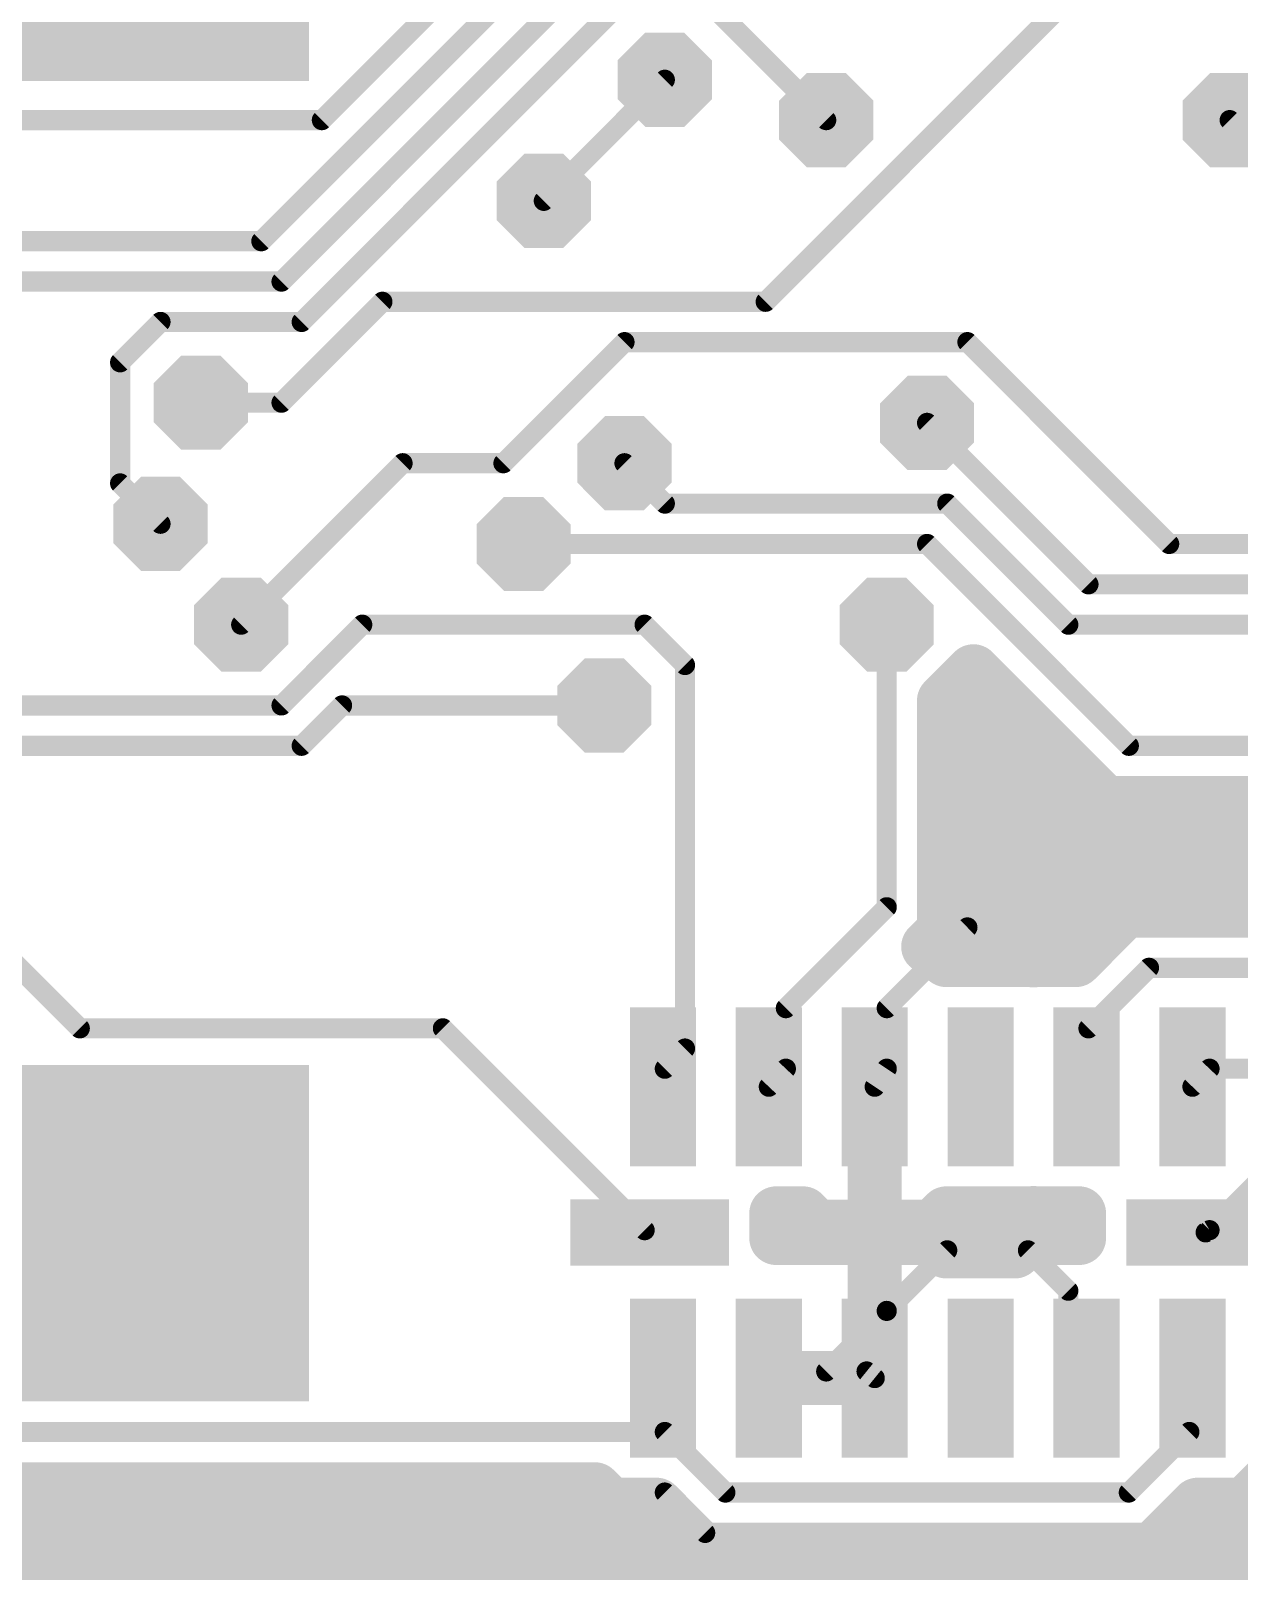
# Model space of a CAD drawing. Extents: x 0.3 to 47.5, y 0.3 to 27.7.
# Drawn here: x 16.85 to 25.98, y 0.25 to 11.95 of the extents above; entities that cross this region are included whole.
import ezdxf

# ---------------------------------------------------------------- set-up
doc = ezdxf.new("R2010")
doc.units = 0
doc.layers.add('16', color=174, linetype='CONTINUOUS')
doc.layers.add('18', color=94, linetype='CONTINUOUS')

# ---------------------------------------------------------------- blocks, each defined once
blk = doc.blocks.new('RECT')
blk.add_solid([(-0.5, -0.5), (0.5, -0.5), (-0.5, 0.5), (0.5, 0.5)])
blk = doc.blocks.new('OCTAGONV')
at = {"const_width": 0.5}
blk.add_lwpolyline([(-0.25, -0.1036), (-0.25, 0.1036), (-0.1036, 0.25), (0.1036, 0.25), (0.25, 0.1036), (0.25, -0.1036), (0.1036, -0.25), (-0.1036, -0.25), (-0.25, -0.1036), (-0.25, 0.1036)], dxfattribs=at)

msp = doc.modelspace()

# ---------------------------------------------------------------- linework, layer by layer
at = {"layer": '16'}
for points, const_width in [([(19.05, 11.2776), (25.146, 17.3736)], 0.1524), ([(18.5928, 10.3632), (24.5364, 16.3068)], 0.1524), ([(18.7452, 10.0584), (23.7744, 15.0876)], 0.1524), ([(22.4028, 9.906), (24.9936, 12.4968)], 0.1524), ([(18.8976, 9.7536), (21.336, 12.192)], 0.1524), ([(21.9456, 12.192), (22.86, 11.2776)], 0.1524), ([(20.7264, 10.668), (21.6408, 11.5824)], 0.1524), ([(13.716, 11.2776), (19.05, 11.2776)], 0.1524), ([(25.908, 11.2776), (26.3652, 10.8204)], 0.1524), ([(15.0876, 10.3632), (18.5928, 10.3632)], 0.1524), ([(15.6972, 10.0584), (18.7452, 10.0584)], 0.1524), ([(18.7452, 9.144), (19.5072, 9.906)], 0.1524), ([(19.5072, 9.906), (22.4028, 9.906)], 0.1524), ([(17.526, 9.4488), (17.8308, 9.7536)], 0.1524), ([(17.8308, 9.7536), (18.8976, 9.7536)], 0.1524), ([(20.4216, 8.6868), (21.336, 9.6012)], 0.1524), ([(21.336, 9.6012), (23.9268, 9.6012)], 0.1524), ([(23.9268, 9.6012), (25.4508, 8.0772)], 0.1524), ([(17.526, 8.5344), (17.526, 9.4488)], 0.1524), ([(18.1356, 9.144), (18.7452, 9.144)], 0.1524), ([(23.622, 8.9916), (24.8412, 7.7724)], 0.1524), ([(18.4404, 7.4676), (19.6596, 8.6868)], 0.1524), ([(19.6596, 8.6868), (20.4216, 8.6868)], 0.1524), ([(21.336, 8.6868), (21.6408, 8.382)], 0.1524), ([(17.8308, 8.2296), (17.526, 8.5344)], 0.1524), ([(21.6408, 8.382), (23.7744, 8.382)], 0.1524), ([(23.7744, 8.382), (24.6888, 7.4676)], 0.1524), ([(20.574, 8.0772), (23.622, 8.0772)], 0.1524), ([(23.622, 8.0772), (25.146, 6.5532)], 0.1524), ([(25.4508, 8.0772), (32.1564, 8.0772)], 0.1524), ([(24.8412, 7.7724), (32.3088, 7.7724)], 0.1524), ([(18.7452, 6.858), (19.3548, 7.4676)], 0.1524), ([(19.3548, 7.4676), (21.4884, 7.4676)], 0.1524), ([(21.4884, 7.4676), (21.7932, 7.1628)], 0.1524), ([(23.3172, 5.334), (23.3172, 7.4676)], 0.1524), ([(24.6888, 7.4676), (33.2232, 7.4676)], 0.1524), ([(23.7489, 6.8936), (23.9719, 7.1167)], 0.4064), ([(23.9719, 7.1167), (24.9671, 6.1214)], 0.4064), ([(17.2212, 4.4196), (14.478, 7.1628)], 0.1524), ([(21.7932, 7.1628), (21.7932, 4.2672)], 0.1524), ([(23.7489, 5.5128), (23.7489, 6.8936)], 0.4064), ([(23.764, 6.9088), (24.1797, 6.9088)], 0.4064), ([(16.764, 6.858), (18.7452, 6.858)], 0.1524), ([(18.8976, 6.5532), (19.2024, 6.858)], 0.1524), ([(19.2024, 6.858), (21.1836, 6.858)], 0.1524), ([(23.7489, 6.5024), (24.5861, 6.5024)], 0.4064), ([(16.002, 6.5532), (18.8976, 6.5532)], 0.1524), ([(25.146, 6.5532), (33.2232, 6.5532)], 0.1524), ([(24.9671, 6.1214), (25.3248, 6.1214)], 0.4064), ([(25.3248, 6.1214), (29.715, 6.1214)], 0.4064), ([(23.7489, 6.096), (29.6896, 6.096)], 0.4064), ([(23.7489, 5.6896), (29.669, 5.6896)], 0.4064), ([(23.7489, 5.1551), (23.7489, 5.5128)], 0.4064), ([(25.1195, 5.3085), (24.8666, 5.0556)], 0.4064), ([(27.2531, 5.3085), (25.1195, 5.3085)], 0.4064), ([(22.5552, 4.572), (23.3172, 5.334)], 0.1524), ([(23.7489, 5.2832), (25.0942, 5.2832)], 0.4064), ([(23.6296, 5.0359), (23.7489, 5.1551)], 0.4064), ([(23.9268, 5.1816), (23.3172, 4.572)], 0.1524), ([(23.6658, 5.0359), (23.6296, 5.0359)], 0.4064), ([(23.7674, 4.9343), (23.6658, 5.0359)], 0.4064), ([(30.9372, 5.1816), (23.9268, 5.1816)], 0.1524), ([(24.8666, 5.0556), (24.7453, 4.9343)], 0.4064), ([(24.4238, 4.9343), (23.7674, 4.9343)], 0.4064), ([(24.4265, 4.9316), (24.4238, 4.9343)], 0.4064), ([(24.4291, 4.9343), (24.4265, 4.9316)], 0.4064), ([(24.7453, 4.9343), (24.4291, 4.9343)], 0.4064), ([(24.8412, 4.4196), (25.2984, 4.8768)], 0.1524), ([(25.2984, 4.8768), (27.432, 4.8768)], 0.1524), ([(22.5552, 4.1148), (22.5552, 4.572)], 0.1524), ([(23.3172, 4.572), (23.3172, 4.1148)], 0.1524), ([(17.2212, 4.4196), (19.9644, 4.4196)], 0.1524), ([(19.9644, 4.4196), (21.4884, 2.8956)], 0.1524), ([(24.8412, 4.1148), (24.8412, 4.4196)], 0.1524), ([(21.7932, 4.2672), (21.6408, 4.1148)], 0.1524), ([(21.6408, 4.1148), (21.6265, 3.9788)], 0.1524), ([(22.4265, 3.9788), (22.5552, 4.1148)], 0.1524), ([(23.2259, 2.9216), (23.2259, 3.9777)], 0.4064), ([(23.2259, 3.9777), (23.2269, 3.9777)], 0.4064), ([(23.2269, 3.9777), (23.2269, 2.9216)], 0.4064), ([(23.3172, 4.1148), (23.2265, 3.9788)], 0.1524), ([(24.8265, 3.9788), (24.8412, 4.1148)], 0.1524), ([(25.6265, 3.9788), (25.7556, 4.1148)], 0.1524), ([(25.7556, 4.1148), (26.0604, 4.1148)], 0.1524), ([(23.2265, 3.9788), (23.3172, 3.9624)], 0.1524), ([(23.3172, 3.9624), (23.3172, 2.286)], 0.1524), ([(23.2259, 3.6576), (23.2269, 3.6576)], 0.4064), ([(25.7556, 2.8956), (26.67, 3.81)], 0.1524), ([(23.2259, 3.2512), (23.2269, 3.2512)], 0.4064), ([(22.482, 2.8359), (22.482, 3.0232)], 0.4064), ([(22.482, 3.0232), (22.6855, 3.0232)], 0.4064), ([(22.6855, 3.0232), (22.7871, 2.9216)], 0.4064), ([(23.6658, 2.9216), (23.7674, 3.0232)], 0.4064), ([(23.7674, 3.0232), (24.4238, 3.0232)], 0.4064), ([(24.4238, 3.0232), (24.4265, 3.0259)], 0.4064), ([(24.4265, 3.0259), (24.4291, 3.0232)], 0.4064), ([(24.4291, 3.0232), (24.7709, 3.0232)], 0.4064), ([(24.7709, 3.0232), (24.7709, 2.8359)], 0.4064), ([(22.482, 2.8448), (24.7709, 2.8448)], 0.4064), ([(22.7871, 2.9216), (23.2259, 2.9216)], 0.4064), ([(23.2269, 2.9216), (23.6658, 2.9216)], 0.4064), ([(21.4884, 2.8956), (21.5265, 2.8788)], 0.1524), ([(22.7871, 2.8359), (22.482, 2.8359)], 0.4064), ([(23.2259, 2.8359), (22.7871, 2.8359)], 0.4064), ([(23.2259, 1.7798), (23.2259, 2.8359)], 0.4064), ([(23.6658, 2.8359), (23.2269, 2.8359)], 0.4064), ([(23.2269, 2.8359), (23.2269, 1.7798)], 0.4064), ([(23.7673, 2.7343), (23.6658, 2.8359)], 0.4064), ([(24.2855, 2.7343), (23.7673, 2.7343)], 0.4064), ([(24.3871, 2.8359), (24.2855, 2.7343)], 0.4064), ([(24.7709, 2.8359), (24.3871, 2.8359)], 0.4064), ([(25.7265, 2.8788), (25.7556, 2.8956)], 0.1524), ([(23.3172, 2.286), (23.7744, 2.7432)], 0.1524), ([(23.7744, 2.7432), (24.384, 2.7432)], 0.1524), ([(24.384, 2.7432), (24.6888, 2.4384)], 0.1524), ([(23.2259, 2.4384), (23.2269, 2.4384)], 0.4064), ([(24.6888, 2.4384), (24.6888, 1.8288)], 0.1524), ([(23.3172, 2.286), (22.86, 1.8288)], 0.1524), ([(23.3172, 2.286), (23.2265, 1.7788)], 0.1524), ([(23.2259, 2.032), (23.2269, 2.032)], 0.4064), ([(22.4275, 1.7782), (22.4275, 1.7792)], 0.4064), ([(22.4275, 1.7792), (22.5193, 1.7792)], 0.4064), ([(22.5193, 1.7782), (22.4275, 1.7782)], 0.4064), ([(22.5193, 1.7792), (23.2254, 1.7792)], 0.4064), ([(23.2254, 1.7782), (22.5193, 1.7782)], 0.4064), ([(22.5552, 1.8288), (22.4265, 1.7788)], 0.1524), ([(22.86, 1.8288), (22.5552, 1.8288)], 0.1524), ([(22.86, 1.8288), (23.1648, 1.8288)], 0.1524), ([(23.2254, 1.7792), (23.2254, 1.7782)], 0.4064), ([(23.2269, 1.7798), (23.2259, 1.7798)], 0.4064), ([(23.2265, 1.7788), (23.1648, 1.8288)], 0.1524), ([(24.6888, 1.8288), (24.8265, 1.7788)], 0.1524), ([(21.6408, 1.6764), (21.6265, 1.7788)], 0.1524), ([(21.6408, 1.3716), (21.6265, 1.7788)], 0.1524), ([(25.6032, 1.6764), (25.6265, 1.7788)], 0.1524), ([(21.6408, 1.3716), (21.6408, 1.6764)], 0.1524), ([(25.6032, 1.3716), (25.6032, 1.6764)], 0.1524), ([(13.716, 1.3716), (21.6408, 1.3716)], 0.1524), ([(21.6408, 1.3716), (22.098, 0.9144)], 0.1524), ([(25.146, 0.9144), (25.6032, 1.3716)], 0.1524), ([(26.0238, 0.8232), (26.232, 1.0314)], 0.4064), ([(13.5371, 0.9398), (21.1125, 0.9398)], 0.4064), ([(21.1125, 0.9398), (21.2291, 0.8232)], 0.4064), ([(12.5734, 0.8128), (21.5889, 0.8128)], 0.4064), ([(12.6492, 0.9144), (21.6408, 0.9144)], 0.1524), ([(21.2291, 0.8232), (21.5786, 0.8232)], 0.4064), ([(21.5786, 0.8232), (21.6662, 0.7355)], 0.4064), ([(21.6662, 0.7355), (21.9191, 0.4826)], 0.4064), ([(21.6408, 0.9144), (21.9456, 0.6096)], 0.1524), ([(22.098, 0.9144), (25.146, 0.9144)], 0.1524), ([(25.3248, 0.4826), (25.6653, 0.8232)], 0.4064), ([(25.6549, 0.8128), (33.3238, 0.8128)], 0.4064), ([(25.6653, 0.8232), (26.0238, 0.8232)], 0.4064), ([(33.6795, 0.4571), (12.5734, 0.4571)], 0.4064), ([(21.9191, 0.4826), (24.9671, 0.4826)], 0.4064), ([(21.9456, 0.6096), (27.2796, 0.6096)], 0.1524), ([(24.9671, 0.4826), (25.3248, 0.4826)], 0.4064)]:
    msp.add_lwpolyline(points, dxfattribs=dict(at, const_width=const_width))
for points, const_width in [([(21.6677, 11.5555, 1), (21.6139, 11.6093)], 0.0762), ([(19.05, 11.2395, 1), (19.05, 11.3157)], 0.0762), ([(25.9349, 11.3045, 1), (25.8811, 11.2507)], 0.0762), ([(19.0231, 11.3045, 1), (19.0769, 11.2507)], 0.0762), ([(22.8331, 11.2507, 1), (22.8869, 11.3045)], 0.0762), ([(20.6995, 10.6949, 1), (20.7533, 10.6411)], 0.0762), ([(18.5659, 10.3901, 1), (18.6197, 10.3363)], 0.0762), ([(18.5928, 10.3251, 1), (18.5928, 10.4013)], 0.0762), ([(18.7183, 10.0853, 1), (18.7721, 10.0315)], 0.0762), ([(18.7452, 10.0203, 1), (18.7452, 10.0965)], 0.0762), ([(19.5072, 9.9441, 1), (19.5072, 9.8679)], 0.0762), ([(19.5341, 9.8791, 1), (19.4803, 9.9329)], 0.0762), ([(22.3759, 9.9329, 1), (22.4297, 9.8791)], 0.0762), ([(22.4028, 9.8679, 1), (22.4028, 9.9441)], 0.0762), ([(17.8308, 9.7917, 1), (17.8308, 9.7155)], 0.0762), ([(17.8577, 9.7267, 1), (17.8039, 9.7805)], 0.0762), ([(18.8976, 9.7155, 1), (18.8976, 9.7917)], 0.0762), ([(18.8707, 9.7805, 1), (18.9245, 9.7267)], 0.0762), ([(21.336, 9.6393, 1), (21.336, 9.5631)], 0.0762), ([(21.3629, 9.5743, 1), (21.3091, 9.6281)], 0.0762), ([(23.9537, 9.6281, 1), (23.8999, 9.5743)], 0.0762), ([(23.9268, 9.5631, 1), (23.9268, 9.6393)], 0.0762), ([(17.5641, 9.4488, 1), (17.4879, 9.4488)], 0.0762), ([(17.4991, 9.4757, 1), (17.5529, 9.4219)], 0.0762), ([(18.1356, 9.1821, 1), (18.1356, 9.1059)], 0.0762), ([(18.7183, 9.1709, 1), (18.7721, 9.1171)], 0.0762), ([(18.7452, 9.1059, 1), (18.7452, 9.1821)], 0.0762), ([(23.6489, 9.0185, 1), (23.5951, 8.9647)], 0.0762), ([(19.6596, 8.7249, 1), (19.6596, 8.6487)], 0.0762), ([(19.6865, 8.6599, 1), (19.6327, 8.7137)], 0.0762), ([(20.3947, 8.7137, 1), (20.4485, 8.6599)], 0.0762), ([(20.4216, 8.6487, 1), (20.4216, 8.7249)], 0.0762), ([(21.3629, 8.7137, 1), (21.3091, 8.6599)], 0.0762), ([(17.4879, 8.5344, 1), (17.5641, 8.5344)], 0.0762), ([(17.5529, 8.5613, 1), (17.4991, 8.5075)], 0.0762), ([(21.6408, 8.4201, 1), (21.6408, 8.3439)], 0.0762), ([(21.6139, 8.3551, 1), (21.6677, 8.4089)], 0.0762), ([(23.8013, 8.4089, 1), (23.7475, 8.3551)], 0.0762), ([(23.7744, 8.3439, 1), (23.7744, 8.4201)], 0.0762), ([(17.8039, 8.2027, 1), (17.8577, 8.2565)], 0.0762), ([(20.574, 8.1153, 1), (20.574, 8.0391)], 0.0762), ([(23.6489, 8.1041, 1), (23.5951, 8.0503)], 0.0762), ([(23.622, 8.0391, 1), (23.622, 8.1153)], 0.0762), ([(25.4508, 8.1153, 1), (25.4508, 8.0391)], 0.0762), ([(25.4239, 8.0503, 1), (25.4777, 8.1041)], 0.0762), ([(24.8412, 7.8105, 1), (24.8412, 7.7343)], 0.0762), ([(24.8143, 7.7455, 1), (24.8681, 7.7993)], 0.0762), ([(18.4135, 7.4945, 1), (18.4673, 7.4407)], 0.0762), ([(19.3548, 7.5057, 1), (19.3548, 7.4295)], 0.0762), ([(19.3817, 7.4407, 1), (19.3279, 7.4945)], 0.0762), ([(21.5153, 7.4945, 1), (21.4615, 7.4407)], 0.0762), ([(21.4884, 7.4295, 1), (21.4884, 7.5057)], 0.0762), ([(23.3553, 7.4676, 1), (23.2791, 7.4676)], 0.0762), ([(24.6888, 7.5057, 1), (24.6888, 7.4295)], 0.0762), ([(24.6619, 7.4407, 1), (24.7157, 7.4945)], 0.0762), ([(24.0437, 7.1885, 1), (23.9001, 7.0449)], 0.2032), ([(24.0438, 7.0449, 1), (23.9, 7.1885)], 0.2032), ([(21.8313, 7.1628, 1), (21.7551, 7.1628)], 0.0762), ([(21.7663, 7.1359, 1), (21.8201, 7.1897)], 0.0762), ([(23.8505, 6.8936, 1), (23.6473, 6.8936)], 0.2032), ([(23.677, 6.9654, 1), (23.8208, 6.8218)], 0.2032), ([(23.764, 7.0104, 1), (23.764, 6.8072)], 0.2032), ([(24.1797, 6.8072, 1), (24.1797, 7.0104)], 0.2032), ([(18.7183, 6.8849, 1), (18.7721, 6.8311)], 0.0762), ([(18.7452, 6.8199, 1), (18.7452, 6.8961)], 0.0762), ([(19.2024, 6.8961, 1), (19.2024, 6.8199)], 0.0762), ([(19.2293, 6.8311, 1), (19.1755, 6.8849)], 0.0762), ([(21.1836, 6.8199, 1), (21.1836, 6.8961)], 0.0762), ([(23.7489, 6.604, 1), (23.7489, 6.4008)], 0.2032), ([(24.5861, 6.4008, 1), (24.5861, 6.604)], 0.2032), ([(18.8707, 6.5801, 1), (18.9245, 6.5263)], 0.0762), ([(18.8976, 6.5151, 1), (18.8976, 6.5913)], 0.0762), ([(25.146, 6.5913, 1), (25.146, 6.5151)], 0.0762), ([(25.1191, 6.5263, 1), (25.1729, 6.5801)], 0.0762), ([(24.9671, 6.223, 1), (24.9671, 6.0198)], 0.2032), ([(25.3248, 6.223, 1), (25.3248, 6.0198)], 0.2032), ([(25.3248, 6.0198, 1), (25.3248, 6.223)], 0.2032), ([(23.7489, 6.1976, 1), (23.7489, 5.9944)], 0.2032), ([(24.8953, 6.0496, 1), (25.0389, 6.1932)], 0.2032), ([(23.7489, 5.7912, 1), (23.7489, 5.588)], 0.2032), ([(23.8505, 5.5128, 1), (23.6473, 5.5128)], 0.2032), ([(23.6473, 5.5128, 1), (23.8505, 5.5128)], 0.2032), ([(25.1195, 5.4101, 1), (25.1195, 5.2069)], 0.2032), ([(25.1913, 5.2367, 1), (25.0477, 5.3803)], 0.2032), ([(23.3441, 5.3071, 1), (23.2903, 5.3609)], 0.0762), ([(23.7489, 5.3848, 1), (23.7489, 5.1816)], 0.2032), ([(25.0942, 5.1816, 1), (25.0942, 5.3848)], 0.2032), ([(23.2791, 5.334, 1), (23.3553, 5.334)], 0.0762), ([(23.8207, 5.0832, 1), (23.6771, 5.227)], 0.2032), ([(23.6296, 5.1375, 1), (23.6296, 4.9343)], 0.2032), ([(23.5578, 5.1078, 1), (23.7014, 4.964)], 0.2032), ([(23.7376, 5.1077, 1), (23.594, 4.9641)], 0.2032), ([(23.6473, 5.1551, 1), (23.8505, 5.1551)], 0.2032), ([(23.6658, 4.9343, 1), (23.6658, 5.1375)], 0.2032), ([(23.9268, 5.2197, 1), (23.9268, 5.1435)], 0.0762), ([(23.9537, 5.1547, 1), (23.8999, 5.2085)], 0.0762), ([(24.7948, 5.1274, 1), (24.9384, 4.9838)], 0.2032), ([(24.9384, 4.9838, 1), (24.7948, 5.1274)], 0.2032), ([(23.7674, 5.0359, 1), (23.7674, 4.8327)], 0.2032), ([(23.6956, 4.8625, 1), (23.8392, 5.0061)], 0.2032), ([(24.4956, 5.0061, 1), (24.352, 4.8625)], 0.2032), ([(24.3533, 5.0021, 1), (24.4997, 4.8611)], 0.2032), ([(24.4291, 5.0359, 1), (24.4291, 4.8327)], 0.2032), ([(24.3547, 4.8598, 1), (24.4983, 5.0034)], 0.2032), ([(24.5023, 4.8638, 1), (24.3559, 5.0048)], 0.2032), ([(24.4238, 4.8327, 1), (24.4238, 5.0359)], 0.2032), ([(24.6735, 5.0061, 1), (24.8171, 4.8625)], 0.2032), ([(24.7453, 4.8327, 1), (24.7453, 5.0359)], 0.2032), ([(25.2984, 4.9149, 1), (25.2984, 4.8387)], 0.0762), ([(25.3253, 4.8499, 1), (25.2715, 4.9037)], 0.0762), ([(22.5933, 4.572, 1), (22.5171, 4.572)], 0.0762), ([(22.5283, 4.5989, 1), (22.5821, 4.5451)], 0.0762), ([(23.3553, 4.572, 1), (23.2791, 4.572)], 0.0762), ([(23.2903, 4.5989, 1), (23.3441, 4.5451)], 0.0762), ([(17.2212, 4.4577, 1), (17.2212, 4.3815)], 0.0762), ([(17.1943, 4.3927, 1), (17.2481, 4.4465)], 0.0762), ([(19.9913, 4.4465, 1), (19.9375, 4.3927)], 0.0762), ([(19.9644, 4.3815, 1), (19.9644, 4.4577)], 0.0762), ([(24.8793, 4.4196, 1), (24.8031, 4.4196)], 0.0762), ([(24.8143, 4.4465, 1), (24.8681, 4.3927)], 0.0762), ([(21.8201, 4.2403, 1), (21.7663, 4.2941)], 0.0762), ([(21.7551, 4.2672, 1), (21.8313, 4.2672)], 0.0762), ([(21.6139, 4.1417, 1), (21.6677, 4.0879)], 0.0762), ([(21.6787, 4.1108, 1), (21.6029, 4.1188)], 0.0762), ([(22.5171, 4.1148, 1), (22.5933, 4.1148)], 0.0762), ([(22.5829, 4.0886, 1), (22.5275, 4.141)], 0.0762), ([(23.3275, 3.9777, 1), (23.1243, 3.9777)], 0.2032), ([(23.2259, 4.0793, 1), (23.2259, 3.8761)], 0.2032), ([(23.3285, 3.9777, 1), (23.1253, 3.9777)], 0.2032), ([(23.2269, 3.8761, 1), (23.2269, 4.0793)], 0.2032), ([(23.2791, 4.1148, 1), (23.3553, 4.1148)], 0.0762), ([(23.3489, 4.0937, 1), (23.2855, 4.1359)], 0.0762), ([(24.8031, 4.1148, 1), (24.8793, 4.1148)], 0.0762), ([(24.8791, 4.1107, 1), (24.8033, 4.1189)], 0.0762), ([(25.7556, 4.1529, 1), (25.7556, 4.0767)], 0.0762), ([(25.7832, 4.0886, 1), (25.728, 4.141)], 0.0762), ([(21.5886, 3.9828, 1), (21.6644, 3.9748)], 0.0762), ([(22.3988, 4.005, 1), (22.4542, 3.9526)], 0.0762), ([(23.2333, 4.0163, 1), (23.2197, 3.9413)], 0.0762), ([(23.1948, 3.9999, 1), (23.2582, 3.9577)], 0.0762), ([(23.3553, 3.9624, 1), (23.2791, 3.9624)], 0.0762), ([(23.3104, 3.9249, 1), (23.324, 3.9999)], 0.0762), ([(24.7886, 3.9829, 1), (24.8644, 3.9747)], 0.0762), ([(25.5989, 4.005, 1), (25.6541, 3.9526)], 0.0762), ([(23.2259, 3.7592, 1), (23.2259, 3.556)], 0.2032), ([(23.2269, 3.556, 1), (23.2269, 3.7592)], 0.2032), ([(23.2259, 3.3528, 1), (23.2259, 3.1496)], 0.2032), ([(23.2269, 3.1496, 1), (23.2269, 3.3528)], 0.2032), ([(22.5836, 3.0232, 1), (22.3804, 3.0232)], 0.2032), ([(22.482, 3.1248, 1), (22.482, 2.9216)], 0.2032), ([(22.7573, 3.095, 1), (22.6137, 2.9514)], 0.2032), ([(22.6855, 2.9216, 1), (22.6855, 3.1248)], 0.2032), ([(23.7674, 3.1248, 1), (23.7674, 2.9216)], 0.2032), ([(23.8392, 2.9514, 1), (23.6956, 3.095)], 0.2032), ([(24.352, 3.095, 1), (24.4956, 2.9514)], 0.2032), ([(24.4997, 3.0964, 1), (24.3533, 2.9554)], 0.2032), ([(24.4291, 3.1248, 1), (24.4291, 2.9216)], 0.2032), ([(24.4983, 2.9541, 1), (24.3547, 3.0977)], 0.2032), ([(24.3559, 2.9527, 1), (24.5023, 3.0937)], 0.2032), ([(24.4238, 2.9216, 1), (24.4238, 3.1248)], 0.2032), ([(24.8725, 3.0232, 1), (24.6693, 3.0232)], 0.2032), ([(24.7709, 2.9216, 1), (24.7709, 3.1248)], 0.2032), ([(22.482, 2.9464, 1), (22.482, 2.7432)], 0.2032), ([(22.7871, 3.0232, 1), (22.7871, 2.82)], 0.2032), ([(22.7153, 2.8498, 1), (22.8589, 2.9934)], 0.2032), ([(23.2269, 3.0232, 1), (23.2269, 2.82)], 0.2032), ([(23.2259, 2.82, 1), (23.2259, 3.0232)], 0.2032), ([(23.594, 2.9934, 1), (23.7376, 2.8498)], 0.2032), ([(23.6658, 2.82, 1), (23.6658, 3.0232)], 0.2032), ([(24.7709, 2.7432, 1), (24.7709, 2.9464)], 0.2032), ([(21.5038, 2.9305, 1), (21.473, 2.8607)], 0.0762), ([(21.4615, 2.8687, 1), (21.5153, 2.9225)], 0.0762), ([(21.5111, 2.8439, 1), (21.5419, 2.9137)], 0.0762), ([(22.482, 2.9375, 1), (22.482, 2.7343)], 0.2032), ([(22.3804, 2.8359, 1), (22.5836, 2.8359)], 0.2032), ([(22.7871, 2.9375, 1), (22.7871, 2.7343)], 0.2032), ([(22.7871, 2.7343, 1), (22.7871, 2.9375)], 0.2032), ([(23.3275, 2.8359, 1), (23.1243, 2.8359)], 0.2032), ([(23.1243, 2.9216, 1), (23.3275, 2.9216)], 0.2032), ([(23.2269, 2.9375, 1), (23.2269, 2.7343)], 0.2032), ([(23.3285, 2.8359, 1), (23.1253, 2.8359)], 0.2032), ([(23.1253, 2.9216, 1), (23.3285, 2.9216)], 0.2032), ([(23.2259, 2.7343, 1), (23.2259, 2.9375)], 0.2032), ([(23.7377, 2.9077, 1), (23.5939, 2.7641)], 0.2032), ([(23.7673, 2.8359, 1), (23.7673, 2.6327)], 0.2032), ([(23.6658, 2.7343, 1), (23.6658, 2.9375)], 0.2032), ([(24.3871, 2.9375, 1), (24.3871, 2.7343)], 0.2032), ([(24.2855, 2.6327, 1), (24.2855, 2.8359)], 0.2032), ([(24.4589, 2.7641, 1), (24.3153, 2.9077)], 0.2032), ([(24.6693, 2.8359, 1), (24.8725, 2.8359)], 0.2032), ([(24.7709, 2.7343, 1), (24.7709, 2.9375)], 0.2032), ([(25.7075, 2.9118, 1), (25.7455, 2.8458)], 0.0762), ([(25.7287, 2.9225, 1), (25.7825, 2.8687)], 0.0762), ([(25.7746, 2.8626, 1), (25.7366, 2.9286)], 0.0762), ([(23.6954, 2.6625, 1), (23.8392, 2.8061)], 0.2032), ([(23.7744, 2.7813, 1), (23.7744, 2.7051)], 0.0762), ([(23.8013, 2.7163, 1), (23.7475, 2.7701)], 0.0762), ([(24.2137, 2.8061, 1), (24.3573, 2.6625)], 0.2032), ([(24.4109, 2.7701, 1), (24.3571, 2.7163)], 0.0762), ([(24.384, 2.7051, 1), (24.384, 2.7813)], 0.0762), ([(23.2259, 2.54, 1), (23.2259, 2.3368)], 0.2032), ([(23.2269, 2.3368, 1), (23.2269, 2.54)], 0.2032), ([(24.7269, 2.4384, 1), (24.6507, 2.4384)], 0.0762), ([(24.6619, 2.4115, 1), (24.7157, 2.4653)], 0.0762), ([(23.2903, 2.3129, 1), (23.3441, 2.2591)], 0.0762), ([(23.3547, 2.2793, 1), (23.2797, 2.2927)], 0.0762), ([(23.3441, 2.2591, 1), (23.2903, 2.3129)], 0.0762), ([(23.2259, 2.1336, 1), (23.2259, 1.9304)], 0.2032), ([(23.2269, 1.9304, 1), (23.2269, 2.1336)], 0.2032), ([(23.2791, 2.286, 1), (23.3553, 2.286)], 0.0762), ([(22.5291, 1.7792, 1), (22.3259, 1.7792)], 0.2032), ([(22.4275, 1.8808, 1), (22.4275, 1.6776)], 0.2032), ([(22.4275, 1.8798, 1), (22.4275, 1.6766)], 0.2032), ([(22.3259, 1.7782, 1), (22.5291, 1.7782)], 0.2032), ([(22.5193, 1.8808, 1), (22.5193, 1.6776)], 0.2032), ([(22.5193, 1.8798, 1), (22.5193, 1.6766)], 0.2032), ([(22.5193, 1.6776, 1), (22.5193, 1.8808)], 0.2032), ([(22.5193, 1.6766, 1), (22.5193, 1.8798)], 0.2032), ([(22.5552, 1.8669, 1), (22.5552, 1.7907)], 0.0762), ([(22.569, 1.7933, 1), (22.5414, 1.8643)], 0.0762), ([(22.86, 1.8669, 1), (22.86, 1.7907)], 0.0762), ([(22.8331, 1.8557, 1), (22.8869, 1.8019)], 0.0762), ([(22.86, 1.7907, 1), (22.86, 1.8669)], 0.0762), ([(23.327, 1.7792, 1), (23.1238, 1.7792)], 0.2032), ([(23.1238, 1.7782, 1), (23.327, 1.7782)], 0.2032), ([(23.2259, 1.8814, 1), (23.2259, 1.6782)], 0.2032), ([(23.1243, 1.7798, 1), (23.3275, 1.7798)], 0.2032), ([(23.1253, 1.7798, 1), (23.3285, 1.7798)], 0.2032), ([(23.1888, 1.8584, 1), (23.1408, 1.7992)], 0.0762), ([(23.2254, 1.6776, 1), (23.2254, 1.8808)], 0.2032), ([(23.2254, 1.6766, 1), (23.2254, 1.8798)], 0.2032), ([(23.2269, 1.6782, 1), (23.2269, 1.8814)], 0.2032), ([(23.1648, 1.7907, 1), (23.1648, 1.8669)], 0.0762), ([(24.7018, 1.8646, 1), (24.6758, 1.793)], 0.0762), ([(21.6642, 1.7841, 1), (21.5888, 1.7735)], 0.0762), ([(21.6646, 1.7801, 1), (21.5884, 1.7775)], 0.0762), ([(22.4127, 1.8143, 1), (22.4403, 1.7433)], 0.0762), ([(23.189, 1.7855, 1), (23.264, 1.7721)], 0.0762), ([(23.2025, 1.7492, 1), (23.2505, 1.8084)], 0.0762), ([(24.6507, 1.8288, 1), (24.7269, 1.8288)], 0.0762), ([(24.8135, 1.743, 1), (24.8395, 1.8146)], 0.0762), ([(25.6637, 1.7703, 1), (25.5893, 1.7873)], 0.0762), ([(21.6789, 1.6764, 1), (21.6027, 1.6764)], 0.0762), ([(21.6031, 1.6711, 1), (21.6785, 1.6817)], 0.0762), ([(25.566, 1.6849, 1), (25.6404, 1.6679)], 0.0762), ([(25.6413, 1.6764, 1), (25.5651, 1.6764)], 0.0762), ([(21.6027, 1.3703, 1), (21.6789, 1.3729)], 0.0762), ([(21.6027, 1.3716, 1), (21.6789, 1.3716)], 0.0762), ([(21.6677, 1.3985, 1), (21.6139, 1.3447)], 0.0762), ([(21.6408, 1.3335, 1), (21.6408, 1.4097)], 0.0762), ([(25.5651, 1.3716, 1), (25.6413, 1.3716)], 0.0762), ([(25.6301, 1.3447, 1), (25.5763, 1.3985)], 0.0762), ([(21.1843, 1.0116, 1), (21.0407, 0.868)], 0.2032), ([(21.1125, 0.8382, 1), (21.1125, 1.0414)], 0.2032), ([(21.2291, 0.9248, 1), (21.2291, 0.7216)], 0.2032), ([(21.1573, 0.7514, 1), (21.3009, 0.895)], 0.2032), ([(21.6505, 0.895, 1), (21.5067, 0.7514)], 0.2032), ([(21.738, 0.8073, 1), (21.5944, 0.6637)], 0.2032), ([(21.5786, 0.7216, 1), (21.5786, 0.9248)], 0.2032), ([(21.5889, 0.7112, 1), (21.5889, 0.9144)], 0.2032), ([(21.6677, 0.9413, 1), (21.6139, 0.8875)], 0.0762), ([(21.6408, 0.8763, 1), (21.6408, 0.9525)], 0.0762), ([(22.098, 0.9525, 1), (22.098, 0.8763)], 0.0762), ([(22.0711, 0.8875, 1), (22.1249, 0.9413)], 0.0762), ([(25.1191, 0.9413, 1), (25.1729, 0.8875)], 0.0762), ([(25.146, 0.8763, 1), (25.146, 0.9525)], 0.0762), ([(25.6549, 0.9144, 1), (25.6549, 0.7112)], 0.2032), ([(25.6653, 0.9248, 1), (25.6653, 0.7216)], 0.2032), ([(25.7372, 0.7514, 1), (25.5934, 0.895)], 0.2032), ([(25.952, 0.895, 1), (26.0956, 0.7514)], 0.2032), ([(26.0238, 0.7216, 1), (26.0238, 0.9248)], 0.2032), ([(21.5943, 0.6637, 1), (21.7381, 0.8073)], 0.2032), ([(21.9191, 0.5842, 1), (21.9191, 0.381)], 0.2032), ([(21.8473, 0.4108, 1), (21.9909, 0.5544)], 0.2032), ([(21.9456, 0.6477, 1), (21.9456, 0.5715)], 0.0762), ([(21.9187, 0.5827, 1), (21.9725, 0.6365)], 0.0762), ([(24.9671, 0.5842, 1), (24.9671, 0.381)], 0.2032), ([(24.9671, 0.381, 1), (24.9671, 0.5842)], 0.2032), ([(25.2529, 0.5544, 1), (25.3967, 0.4108)], 0.2032), ([(25.3248, 0.381, 1), (25.3248, 0.5842)], 0.2032)]:
    msp.add_lwpolyline(points, format="xyb", dxfattribs=dict(at, const_width=const_width))

# ---------------------------------------------------------------- block references
for p, xscale, yscale, rotation in [((16.4115, 14.113), 5.08, 5.08, 270), ((21.6265, 3.9788), 0.5, 1.2, 180), ((22.4265, 3.9788), 0.5, 1.2, 180), ((16.4115, 2.8735), 2.54, 5.08, 270), ((21.5265, 2.8788), 0.5, 1.2, 90), ((25.7265, 2.8788), 0.5, 1.2, 270), ((21.6265, 1.7788), 0.5, 1.2, 180), ((22.4265, 1.7788), 0.5, 1.2, 180), ((23.2265, 1.7788), 0.5, 1.2, 180), ((24.0265, 1.7788), 0.5, 1.2, 180), ((24.8265, 1.7788), 0.5, 1.2, 180)]:
    msp.add_blockref('RECT', p, dxfattribs=dict(at, xscale=xscale, yscale=yscale, rotation=rotation))
at = {"layer": '16', "xscale": 0.5, "yscale": 1.2}
for p in [(23.2265, 3.9788), (24.0265, 3.9788), (24.8265, 3.9788), (25.6265, 3.9788), (25.6265, 1.7788)]:
    msp.add_blockref('RECT', p, dxfattribs=at)
at = {"layer": '18', "xscale": 0.7112, "yscale": 0.7112}
for p in [(21.6408, 11.5824), (22.86, 11.2776), (25.908, 11.2776), (20.7264, 10.668), (18.1356, 9.144), (23.622, 8.9916), (21.336, 8.6868), (17.8308, 8.2296), (20.574, 8.0772), (18.4404, 7.4676), (23.3172, 7.4676), (21.1836, 6.858)]:
    msp.add_blockref('OCTAGONV', p, dxfattribs=at)

doc.saveas('drawing.dxf')
